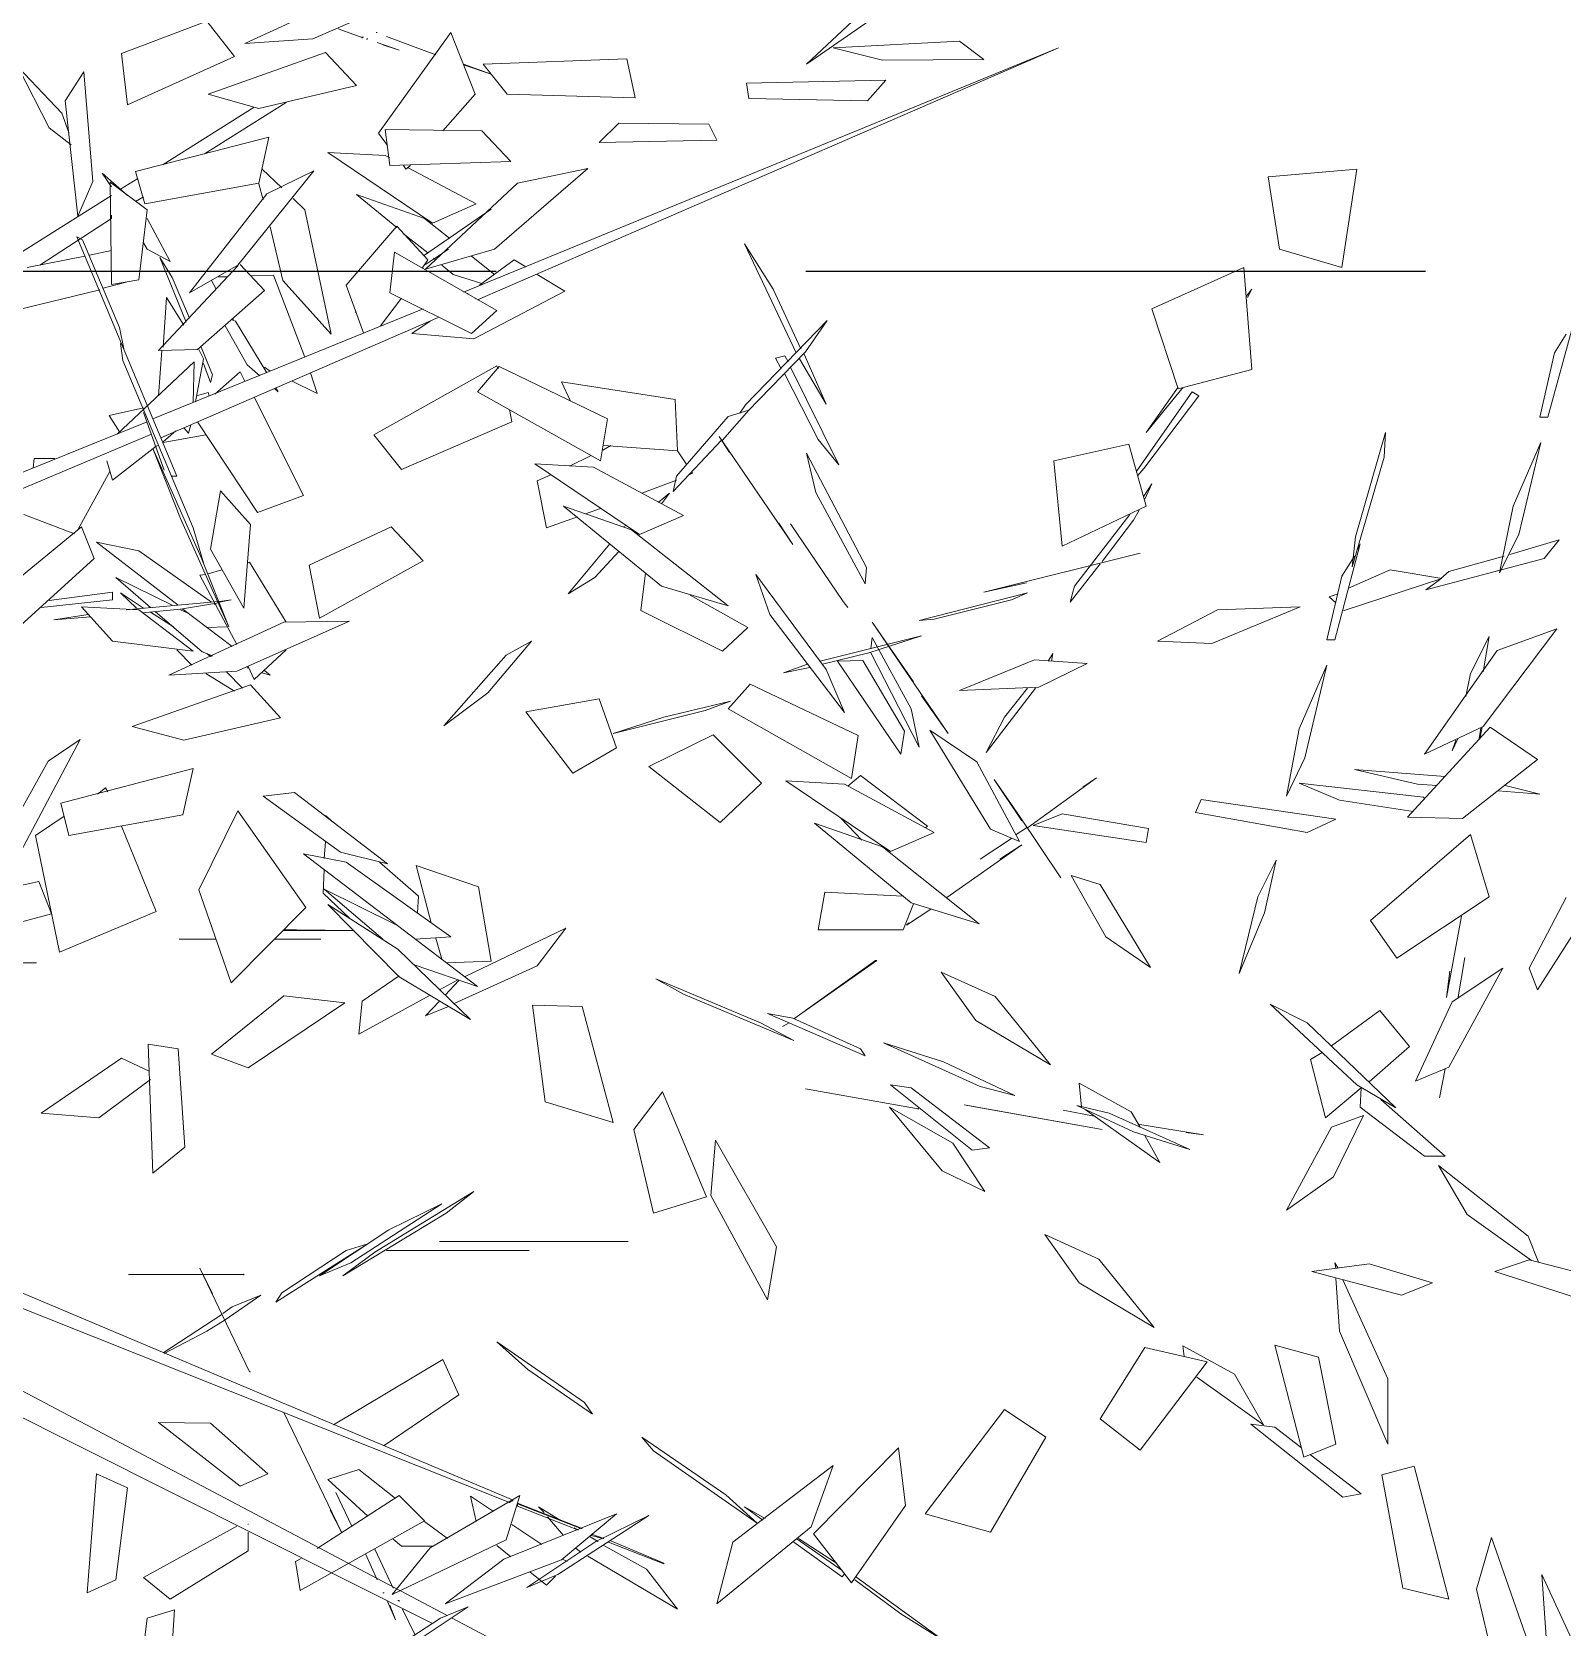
# Model space of a CAD drawing. Header units: metres. Extents: x 42 to 199, y -121 to 268.
# Drawn here: x 92.425 to 92.981, y -53.59 to -53.011 of the extents above; entities that cross this region are included whole.
import ezdxf

# ---------------------------------------------------------------- set-up
doc = ezdxf.new("R2010")
doc.units = ezdxf.units.M
doc.header["$LTSCALE"] = 0.3
doc.linetypes.add('HIDDEN', pattern=[0.375, 0.25, -0.125])
doc.layers.get('0').update_dxf_attribs({"color": 8})
doc.layers.add('A-Hidden-Above', color=8, linetype='HIDDEN')
doc.layers.add('A-LANDSCAPE', color=8, linetype='Continuous', lineweight=5)
doc.layers.add('DA HOUSE ARCH LAYOUT', color=8, linetype='Continuous', lineweight=9)

# ---------------------------------------------------------------- blocks, each defined once
blk = doc.blocks.new('02PTRX29')
at = {"color": 8, "linetype": 'Continuous', "transparency": 33554572}
for p, q in [((-0.22904, 0.14991), (-0.21044, 0.14181)), ((-0.19925, 0.14105), (-0.21822, 0.14978)), ((-0.30305, 0.14536), (-0.29185, 0.13764)), ((-0.29185, 0.13764), (-0.29944, 0.14472)), ((-0.19754, 0.1389), (-0.19299, 0.14472)), ((-0.19299, 0.14472), (-0.17894, 0.13941)), ((-0.23322, 0.14283), (-0.2372, 0.13271)), ((-0.22126, 0.12625), (-0.23322, 0.14283)), ((-0.22259, 0.14219), (-0.23075, 0.13916)), ((-0.22107, 0.14283), (-0.22107, 0.14283)), ((-0.22107, 0.14283), (-0.22088, 0.14283)), ((-0.2186, 0.14207), (-0.21879, 0.14207)), ((-0.21879, 0.14207), (-0.2186, 0.14207)), ((-0.21841, 0.14207), (-0.2186, 0.14207)), ((-0.2186, 0.14207), (-0.2186, 0.14194)), ((-0.21462, 0.14346), (-0.21841, 0.14207)), ((-0.2353, 0.10007), (-0.33341, 0.1403)), ((-0.33341, 0.1403), (-0.23758, 0.0988)), ((-0.32107, 0.1384), (-0.31709, 0.14143)), ((-0.31709, 0.14143), (-0.29622, 0.1403)), ((-0.30438, 0.13827), (-0.29622, 0.1403)), ((-0.22468, 0.13992), (-0.22107, 0.14118)), ((-0.22202, 0.1408), (-0.22468, 0.13992)), ((-0.21936, 0.14181), (-0.21955, 0.14181)), ((-0.21936, 0.14181), (-0.21936, 0.14169)), ((-0.21936, 0.14169), (-0.21936, 0.14181)), ((-0.21253, 0.13954), (-0.21765, 0.1341)), ((-0.21253, 0.13954), (-0.19318, 0.13271)), ((-0.19925, 0.14105), (-0.21044, 0.14181)), ((-0.17894, 0.13941), (-0.17989, 0.13093)), ((-0.30438, 0.13827), (-0.32107, 0.1384)), ((-0.26225, 0.13852), (-0.26358, 0.13207)), ((-0.23853, 0.13764), (-0.26225, 0.13852)), ((-0.24251, 0.13271), (-0.23853, 0.13764)), ((-0.2353, 0.13764), (-0.23986, 0.13599)), ((-0.23986, 0.13599), (-0.2353, 0.13751)), ((-0.17989, 0.13093), (-0.19754, 0.1389)), ((-0.16908, 0.12954), (-0.16187, 0.13713)), ((-0.16187, 0.13713), (-0.16699, 0.12714)), ((-0.28198, 0.13448), (-0.30494, 0.13498)), ((-0.30191, 0.13157), (-0.30494, 0.13498)), ((-0.28198, 0.13448), (-0.28236, 0.13195)), ((-0.17268, 0.13637), (-0.1742, 0.11828)), ((-0.17268, 0.13637), (-0.16965, 0.13157)), ((-0.28236, 0.13195), (-0.30191, 0.13157)), ((-0.26358, 0.13207), (-0.24251, 0.13271)), ((-0.2372, 0.13271), (-0.23189, 0.12663)), ((-0.21765, 0.1341), (-0.20153, 0.1303)), ((-0.19318, 0.13271), (-0.20153, 0.1303)), ((-0.17173, 0.11259), (-0.16965, 0.13157)), ((-0.19261, 0.12284), (-0.20608, 0.13131)), ((-0.20058, 0.13055), (-0.20077, 0.13055)), ((-0.20077, 0.13055), (-0.18578, 0.12107)), ((-0.17021, 0.12638), (-0.16908, 0.12954)), ((-0.27572, 0.12777), (-0.27705, 0.12512)), ((-0.26092, 0.1279), (-0.27572, 0.12777)), ((-0.25769, 0.12474), (-0.26092, 0.1279)), ((-0.24308, 0.12157), (-0.23834, 0.12663)), ((-0.2224, 0.12689), (-0.23834, 0.12663)), ((-0.22316, 0.12094), (-0.2224, 0.12689)), ((-0.22278, 0.12423), (-0.22126, 0.12625)), ((-0.16699, 0.12714), (-0.17059, 0.12436)), ((-0.27705, 0.12512), (-0.25769, 0.12474)), ((-0.20323, 0.12562), (-0.18122, 0.11993)), ((-0.20153, 0.11803), (-0.20323, 0.12562)), ((-0.24308, 0.12157), (-0.22316, 0.12094)), ((-0.21291, 0.12309), (-0.23018, 0.11145)), ((-0.22316, 0.12221), (-0.2224, 0.12258)), ((-0.2224, 0.12258), (-0.21291, 0.12309)), ((-0.18578, 0.12107), (-0.18615, 0.12119)), ((-0.38256, 0.12031), (-0.36794, 0.11904)), ((-0.38009, 0.10411), (-0.38256, 0.12031)), ((-0.36984, 0.10715), (-0.36794, 0.11904)), ((-0.2558, 0.12043), (-0.24422, 0.11803)), ((-0.2558, 0.12043), (-0.24043, 0.10715)), ((-0.23739, 0.11462), (-0.22619, 0.12056)), ((-0.22581, 0.12031), (-0.22657, 0.12094)), ((-0.22581, 0.12031), (-0.22543, 0.12094)), ((-0.20285, 0.11626), (-0.21063, 0.12005)), ((-0.21063, 0.12005), (-0.19811, 0.10449)), ((-0.20209, 0.12031), (-0.20532, 0.11727)), ((-0.18122, 0.11993), (-0.18274, 0.11462)), ((-0.17875, 0.11702), (-0.1816, 0.11879)), ((-0.17572, 0.11968), (-0.17989, 0.11601)), ((-0.17724, 0.1174), (-0.17572, 0.11968)), ((-0.22904, 0.10386), (-0.24422, 0.11803)), ((-0.21765, 0.11613), (-0.22885, 0.11221)), ((-0.2243, 0.11069), (-0.21765, 0.11613)), ((-0.19014, 0.09994), (-0.20285, 0.11626)), ((-0.20228, 0.11525), (-0.20153, 0.1179)), ((-0.18274, 0.11462), (-0.20153, 0.11803)), ((-0.18312, 0.1136), (-0.17705, 0.11816)), ((-0.18122, 0.11499), (-0.18255, 0.11575)), ((-0.17705, 0.11816), (-0.17724, 0.10133)), ((-0.1279, 0.08489), (-0.17724, 0.11601)), ((-0.1742, 0.11828), (-0.17173, 0.11259)), ((-0.23986, 0.11373), (-0.22885, 0.10614)), ((-0.23018, 0.11145), (-0.23739, 0.11462)), ((-0.20912, 0.1136), (-0.21348, 0.09311)), ((-0.20722, 0.1155), (-0.20912, 0.1136)), ((-0.18179, 0.10209), (-0.18312, 0.1136)), ((-0.22885, 0.11221), (-0.23303, 0.10892)), ((-0.22942, 0.10538), (-0.2243, 0.11095)), ((-0.2243, 0.11095), (-0.21595, 0.10121)), ((-0.20551, 0.10196), (-0.20342, 0.11082)), ((-0.18312, 0.11221), (-0.18691, 0.10513)), ((-0.17724, 0.11221), (-0.17724, 0.11272)), ((-0.16547, 0.10449), (-0.17724, 0.11221)), ((-0.2816, 0.10804), (-0.29014, 0.09007)), ((-0.28635, 0.10057), (-0.2816, 0.10804)), ((-0.22942, 0.10652), (-0.22543, 0.10968)), ((-0.17154, 0.10918), (-0.18805, 0.06971)), ((-0.18255, 0.10816), (-0.18312, 0.10715)), ((-0.17856, 0.09425), (-0.17249, 0.10867)), ((-0.17249, 0.10867), (-0.17154, 0.10918)), ((-0.36984, 0.10715), (-0.38009, 0.10411)), ((-0.24365, 0.10538), (-0.24555, 0.10424)), ((-0.24365, 0.10538), (-0.23796, 0.10121)), ((-0.24081, 0.09703), (-0.22392, 0.10665)), ((-0.24043, 0.10715), (-0.22904, 0.10386)), ((-0.23663, 0.10601), (-0.24043, 0.10298)), ((-0.23284, 0.10715), (-0.22904, 0.10462)), ((-0.23075, 0.10538), (-0.23037, 0.10563)), ((-0.22847, 0.10399), (-0.22942, 0.10538)), ((-0.22392, 0.10665), (-0.22316, 0.09994)), ((-0.18957, 0.09513), (-0.18521, 0.10576)), ((-0.18521, 0.10576), (-0.18729, 0.10247)), ((-0.18312, 0.10715), (-0.18691, 0.10513)), ((-0.17724, 0.1069), (-0.17363, 0.10614)), ((-0.16338, 0.10411), (-0.17287, 0.10601)), ((-0.36529, 0.08729), (-0.36396, 0.10411)), ((-0.34878, 0.09728), (-0.36396, 0.10411)), ((-0.24745, 0.10298), (-0.252, 0.10019)), ((-0.23834, 0.10146), (-0.23359, 0.10298)), ((-0.23359, 0.10298), (-0.2317, 0.10449)), ((-0.20399, 0.10285), (-0.20912, 0.08931)), ((-0.20399, 0.10285), (-0.2002, 0.10272)), ((-0.20247, 0.10032), (-0.19849, 0.10462)), ((-0.19811, 0.10449), (-0.19014, 0.09994)), ((-0.19811, 0.10449), (-0.19811, 0.10437)), ((-0.19811, 0.10437), (-0.18502, 0.09045)), ((-0.1964, 0.1026), (-0.19488, 0.1026)), ((-0.36453, 0.09918), (-0.36529, 0.10057)), ((-0.36529, 0.10057), (-0.36434, 0.09931)), ((-0.2909, 0.09071), (-0.28635, 0.10057)), ((-0.23701, 0.09235), (-0.252, 0.10019)), ((-0.22316, 0.09994), (-0.23663, 0.09324)), ((-0.23568, 0.09994), (-0.23606, 0.09981)), ((-0.21595, 0.10121), (-0.21879, 0.09336)), ((-0.21348, 0.09311), (-0.20551, 0.10196)), ((-0.19147, 0.09058), (-0.20247, 0.10032)), ((-0.1945, 0.10057), (-0.19374, 0.10196)), ((-0.18729, 0.10247), (-0.19014, 0.09577)), ((-0.18179, 0.10209), (-0.17724, 0.10133)), ((-0.1797, 0.10171), (-0.17591, 0.1007)), ((-0.1797, 0.10171), (-0.1797, 0.10171)), ((-0.17534, 0.10045), (-0.1613, 0.09703)), ((-0.2372, 0.09905), (-0.23739, 0.09893)), ((-0.22164, 0.0945), (-0.22506, 0.09905)), ((-0.18919, 0.09463), (-0.18634, 0.09918)), ((-0.18634, 0.09918), (-0.18578, 0.09096)), ((-0.41406, 0.07945), (-0.41842, 0.09526)), ((-0.35314, 0.08413), (-0.34878, 0.09728)), ((-0.29166, 0.0902), (-0.29527, 0.09539)), ((-0.29527, 0.09539), (-0.28179, 0.08147)), ((-0.23663, 0.09324), (-0.24081, 0.09703)), ((-0.1854, 0.07603), (-0.23113, 0.09589)), ((-0.2298, 0.09526), (-0.22676, 0.09324)), ((-0.22866, 0.09728), (-0.18407, 0.07919)), ((-0.21765, 0.09678), (-0.21746, 0.09678)), ((-0.20285, 0.08678), (-0.19773, 0.09526)), ((-0.19773, 0.09526), (-0.19716, 0.09551)), ((-0.19735, 0.09539), (-0.19735, 0.09564)), ((-0.41709, 0.09311), (-0.41519, 0.09007)), ((-0.22676, 0.09324), (-0.23701, 0.09235)), ((-0.19602, 0.0945), (-0.19963, 0.08805)), ((-0.17932, 0.09071), (-0.17856, 0.09425)), ((-0.41519, 0.09007), (-0.41273, 0.07945)), ((-0.29508, 0.0816), (-0.29147, 0.08982)), ((-0.28217, 0.08046), (-0.29166, 0.0902)), ((-0.28881, 0.08855), (-0.28825, 0.08957)), ((-0.28673, 0.08919), (-0.28825, 0.08957)), ((-0.19204, 0.09096), (-0.19393, 0.0864)), ((-0.19242, 0.08906), (-0.19166, 0.09058)), ((-0.18502, 0.09045), (-0.19147, 0.09058)), ((-0.18559, 0.09045), (-0.18502, 0.08299)), ((-0.17913, 0.08881), (-0.17875, 0.09159)), ((-0.35314, 0.08413), (-0.36529, 0.08729)), ((-0.29716, 0.0716), (-0.28919, 0.08767)), ((-0.29071, 0.08906), (-0.29508, 0.0816)), ((-0.28768, 0.08742), (-0.28673, 0.08919)), ((-0.25902, 0.07919), (-0.24118, 0.0878)), ((-0.24118, 0.0878), (-0.23758, 0.08362)), ((-0.241, 0.08742), (-0.24081, 0.08792)), ((-0.24081, 0.08792), (-0.2205, 0.07654)), ((-0.21006, 0.08678), (-0.2112, 0.08337)), ((-0.20247, 0.08767), (-0.20342, 0.08704)), ((-0.19963, 0.08805), (-0.20171, 0.08628)), ((-0.19849, 0.08691), (-0.19925, 0.08539)), ((-0.19431, 0.08324), (-0.19849, 0.08691)), ((-0.19356, 0.08514), (-0.19242, 0.0883)), ((-0.19109, 0.08198), (-0.19242, 0.08906)), ((-0.17818, 0.07666), (-0.1909, 0.08855)), ((-0.1909, 0.08855), (-0.19071, 0.08185)), ((-0.19071, 0.06123), (-0.17913, 0.08881)), ((-0.35371, 0.08413), (-0.3539, 0.08425)), ((-0.34783, 0.07692), (-0.35314, 0.08438)), ((-0.28825, 0.08653), (-0.29375, 0.07578)), ((-0.25143, 0.08527), (-0.27022, 0.08236)), ((-0.25295, 0.0821), (-0.25143, 0.08527)), ((-0.20703, 0.08539), (-0.2112, 0.08337)), ((-0.20437, 0.08425), (-0.20475, 0.08362)), ((-0.19356, 0.08514), (-0.19393, 0.0864)), ((-0.35542, 0.08362), (-0.35656, 0.08299)), ((-0.34745, 0.07097), (-0.35656, 0.08299)), ((-0.34631, 0.07059), (-0.35542, 0.08362)), ((-0.35371, 0.08413), (-0.34783, 0.07692)), ((-0.2706, 0.07388), (-0.27022, 0.08236)), ((-0.25788, 0.07224), (-0.23758, 0.08362)), ((-0.20077, 0.08274), (-0.20893, 0.06654)), ((-0.20418, 0.08413), (-0.20475, 0.08362)), ((-0.19318, 0.08349), (-0.19337, 0.08299)), ((-0.19128, 0.08299), (-0.19318, 0.08349)), ((-0.41273, 0.07945), (-0.41406, 0.07945)), ((-0.27895, 0.07957), (-0.28236, 0.08058)), ((-0.28236, 0.08058), (-0.278, 0.07565)), ((-0.28084, 0.08008), (-0.28179, 0.08147)), ((-0.27041, 0.06971), (-0.27895, 0.07957)), ((-0.25788, 0.07224), (-0.25902, 0.07919)), ((-0.24327, 0.07869), (-0.24289, 0.08071)), ((-0.18596, 0.07072), (-0.18255, 0.08021)), ((-0.17686, 0.0797), (-0.18255, 0.08096)), ((-0.17686, 0.0797), (-0.17856, 0.07704)), ((-0.38711, 0.07287), (-0.3873, 0.07692)), ((-0.3873, 0.07692), (-0.38237, 0.05971)), ((-0.28957, 0.05845), (-0.27743, 0.07628)), ((-0.27743, 0.07628), (-0.27914, 0.07363)), ((-0.22506, 0.07084), (-0.24327, 0.07869)), ((-0.2205, 0.07654), (-0.22506, 0.07084)), ((-0.20134, 0.06376), (-0.19147, 0.07869)), ((-0.1928, 0.07654), (-0.18578, 0.07527)), ((-0.19033, 0.07818), (-0.18995, 0.07679)), ((-0.18995, 0.07679), (-0.18919, 0.07768)), ((-0.18786, 0.07717), (-0.18578, 0.0754)), ((-0.13947, 0.05794), (-0.18388, 0.07666)), ((-0.00759, 0.00772), (-0.18312, 0.07869)), ((-0.40931, 0.06009), (-0.41292, 0.07527)), ((-0.41292, 0.07527), (-0.40836, 0.06477)), ((-0.34498, 0.07502), (-0.34783, 0.06477)), ((-0.33265, 0.07224), (-0.34498, 0.07502)), ((-0.29716, 0.0716), (-0.29375, 0.07578)), ((-0.278, 0.07565), (-0.27781, 0.07565)), ((-0.27781, 0.07565), (-0.26984, 0.06718)), ((-0.2706, 0.07388), (-0.27212, 0.0716)), ((-0.25845, 0.07477), (-0.2706, 0.07388)), ((-0.25826, 0.07401), (-0.25959, 0.07477)), ((-0.18407, 0.07426), (-0.19204, 0.0563)), ((-0.18407, 0.07426), (-0.18862, 0.06275)), ((-0.18502, 0.07489), (-0.18502, 0.07477)), ((-0.18502, 0.07477), (-0.18464, 0.07464)), ((-0.18464, 0.07464), (-0.17743, 0.06907)), ((-0.3818, 0.05478), (-0.38711, 0.07287)), ((-0.33265, 0.07224), (-0.33398, 0.05819)), ((-0.29185, 0.0735), (-0.30172, 0.05465)), ((-0.29337, 0.06705), (-0.29185, 0.0735)), ((-0.25675, 0.07122), (-0.27155, 0.06325)), ((-0.26434, 0.06009), (-0.24707, 0.07173)), ((-0.25675, 0.07122), (-0.24707, 0.07173)), ((-0.25276, 0.07135), (-0.25637, 0.07312)), ((-0.17743, 0.06907), (-0.17648, 0.07224)), ((-0.16452, 0.07261), (-0.16794, 0.07261)), ((-0.16433, 0.0711), (-0.16452, 0.07261)), ((-0.34878, 0.06844), (-0.34745, 0.06642)), ((-0.34764, 0.06591), (-0.34878, 0.06844)), ((-0.34745, 0.07097), (-0.3465, 0.06983)), ((-0.27306, 0.07021), (-0.27306, 0.07034)), ((-0.27306, 0.07021), (-0.2725, 0.06996)), ((-0.26984, 0.06718), (-0.27041, 0.06971)), ((-0.26472, 0.06692), (-0.27041, 0.06907)), ((-0.24745, 0.06895), (-0.24972, 0.06996)), ((-0.24897, 0.06123), (-0.24745, 0.06895)), ((-0.18805, 0.06971), (-0.1871, 0.06971)), ((-0.17705, 0.07059), (-0.17173, 0.06085)), ((-0.30153, 0.05199), (-0.29337, 0.06705)), ((-0.26737, 0.0654), (-0.26927, 0.06692)), ((-0.26927, 0.06692), (-0.26794, 0.06515)), ((-0.20134, 0.06376), (-0.20893, 0.06654)), ((-0.2002, 0.06174), (-0.19526, 0.0673)), ((-0.19356, 0.05769), (-0.19526, 0.0673)), ((-0.40836, 0.06477), (-0.40609, 0.05377)), ((-0.33398, 0.05819), (-0.34783, 0.06477)), ((-0.34669, 0.06414), (-0.34574, 0.06249)), ((-0.34517, 0.06338), (-0.33606, 0.05161)), ((-0.27155, 0.06325), (-0.26434, 0.06009)), ((-0.26794, 0.05161), (-0.25181, 0.06477)), ((-0.25181, 0.06477), (-0.26301, 0.06085)), ((-0.25542, 0.06351), (-0.25788, 0.06439)), ((-0.17116, 0.06022), (-0.16281, 0.06338)), ((-0.34574, 0.06249), (-0.34062, 0.05566)), ((-0.29792, 0.04908), (-0.28919, 0.06186)), ((-0.2873, 0.06199), (-0.28957, 0.05845)), ((-0.26301, 0.06085), (-0.27895, 0.04833)), ((-0.26168, 0.06136), (-0.26206, 0.06161)), ((-0.25409, 0.063), (-0.24897, 0.06123)), ((-0.22335, 0.06136), (-0.22866, 0.05579)), ((-0.22335, 0.06136), (-0.20987, 0.05503)), ((-0.2002, 0.06174), (-0.19906, 0.04795)), ((-0.18862, 0.06275), (-0.19659, 0.04491)), ((-0.19242, 0.05541), (-0.19071, 0.06123)), ((-0.17439, 0.05617), (-0.1723, 0.06136)), ((-0.1723, 0.06136), (-0.16243, 0.05326)), ((-0.41349, 0.05617), (-0.41595, 0.05921)), ((-0.40779, 0.0568), (-0.41595, 0.05921)), ((-0.40609, 0.05377), (-0.40931, 0.06009)), ((-0.37895, 0.04276), (-0.38313, 0.05857)), ((-0.38313, 0.05857), (-0.38275, 0.05769)), ((-0.38237, 0.05971), (-0.3818, 0.05478)), ((-0.26358, 0.06034), (-0.26377, 0.06047)), ((-0.2594, 0.05857), (-0.25257, 0.05035)), ((-0.17477, 0.05883), (-0.18824, 0.04845)), ((-0.18179, 0.05743), (-0.17477, 0.05883)), ((-0.41349, 0.05617), (-0.39394, 0.05098)), ((-0.39774, 0.05402), (-0.40685, 0.05655)), ((-0.38218, 0.05655), (-0.38009, 0.05326)), ((-0.34688, 0.05705), (-0.32107, 0.0506)), ((-0.33531, 0.04896), (-0.34024, 0.05528)), ((-0.29299, 0.0563), (-0.29356, 0.05541)), ((-0.25694, 0.05301), (-0.26092, 0.05731)), ((-0.21158, 0.0463), (-0.22866, 0.05579)), ((-0.20001, 0.05554), (-0.20608, 0.04567)), ((-0.19982, 0.05541), (-0.20001, 0.05554)), ((-0.19906, 0.04795), (-0.19356, 0.05769)), ((-0.19204, 0.0563), (-0.19659, 0.04491)), ((-0.19374, 0.04896), (-0.18179, 0.05743)), ((-0.16168, 0.04453), (-0.17439, 0.05617)), ((-0.39641, 0.05288), (-0.39774, 0.05402)), ((-0.38806, 0.05427), (-0.3966, 0.05288)), ((-0.38047, 0.04757), (-0.3966, 0.05288)), ((-0.39622, 0.05263), (-0.39641, 0.05288)), ((-0.39394, 0.05098), (-0.39622, 0.05263)), ((-0.38806, 0.05427), (-0.38123, 0.05124)), ((-0.38009, 0.05326), (-0.37762, 0.04276)), ((-0.30172, 0.05465), (-0.30153, 0.05199)), ((-0.2835, 0.05351), (-0.29508, 0.03783)), ((-0.28578, 0.04693), (-0.2835, 0.05351)), ((-0.26453, 0.04757), (-0.26528, 0.05377)), ((-0.25257, 0.05035), (-0.25694, 0.05301)), ((-0.20987, 0.05503), (-0.21158, 0.0463)), ((-0.19185, 0.05339), (-0.19792, 0.042)), ((-0.19318, 0.05364), (-0.19545, 0.05427)), ((-0.1928, 0.05351), (-0.19185, 0.05339)), ((-0.18729, 0.04845), (-0.17799, 0.05301)), ((-0.18369, 0.04807), (-0.17799, 0.05301)), ((-0.37952, 0.05035), (-0.378, 0.04984)), ((-0.33606, 0.05161), (-0.33531, 0.04896)), ((-0.32828, 0.05048), (-0.32563, 0.04934)), ((-0.31045, 0.04592), (-0.32828, 0.05048)), ((-0.32107, 0.0506), (-0.3281, 0.05212)), ((-0.27269, 0.0501), (-0.28217, 0.04478)), ((-0.26794, 0.05161), (-0.27895, 0.04833)), ((-0.18255, 0.04795), (-0.17875, 0.05048)), ((-0.17875, 0.05048), (-0.18141, 0.04795)), ((-0.17743, 0.04934), (-0.17743, 0.0506)), ((-0.17743, 0.0506), (-0.16699, 0.04921)), ((-0.38047, 0.04757), (-0.38028, 0.04769)), ((-0.37914, 0.04883), (-0.378, 0.04984)), ((-0.37326, 0.0482), (-0.35865, 0.04213)), ((-0.3596, 0.04769), (-0.37326, 0.0482)), ((-0.3596, 0.04769), (-0.34973, 0.04251)), ((-0.32563, 0.04934), (-0.31291, 0.04617)), ((-0.29868, 0.04807), (-0.29792, 0.04908)), ((-0.278, 0.04086), (-0.26453, 0.04757)), ((-0.189, 0.04782), (-0.19716, 0.04162)), ((-0.19697, 0.04934), (-0.19507, 0.04908)), ((-0.19507, 0.04896), (-0.19697, 0.04934)), ((-0.19488, 0.04908), (-0.1797, 0.04769)), ((-0.18862, 0.04782), (-0.19488, 0.04883)), ((-0.1945, 0.04845), (-0.19412, 0.04871)), ((-0.18445, 0.04744), (-0.19223, 0.04074)), ((-0.18179, 0.04769), (-0.19071, 0.04086)), ((-0.18862, 0.04769), (-0.18976, 0.04719)), ((-0.18862, 0.04782), (-0.18236, 0.04719)), ((-0.1723, 0.0482), (-0.18179, 0.04769)), ((-0.17743, 0.04934), (-0.16566, 0.04807)), ((-0.17743, 0.04251), (-0.1723, 0.0482)), ((-0.30267, 0.04567), (-0.31519, 0.02733)), ((-0.31291, 0.04617), (-0.31045, 0.04592)), ((-0.3095, 0.0358), (-0.30267, 0.04567)), ((-0.28578, 0.04693), (-0.29811, 0.03074)), ((-0.28217, 0.04478), (-0.278, 0.04086)), ((-0.2057, 0.04567), (-0.21652, 0.0458)), ((-0.21652, 0.0458), (-0.19792, 0.03757)), ((-0.18672, 0.03694), (-0.2057, 0.04567)), ((-0.19299, 0.04478), (-0.19621, 0.04491)), ((-0.18748, 0.04491), (-0.18369, 0.04731)), ((-0.16775, 0.04605), (-0.17382, 0.04655)), ((-0.16775, 0.04605), (-0.17344, 0.04693)), ((-0.40571, 0.04099), (-0.41557, 0.04453)), ((-0.40343, 0.02846), (-0.41557, 0.04453)), ((-0.40438, 0.04327), (-0.40343, 0.03745)), ((-0.40134, 0.03719), (-0.40438, 0.04327)), ((-0.37762, 0.04276), (-0.37895, 0.04276)), ((-0.34973, 0.04251), (-0.35865, 0.04213)), ((-0.3021, 0.04061), (-0.31083, 0.04339)), ((-0.31083, 0.04339), (-0.29413, 0.03922)), ((-0.30912, 0.03137), (-0.30267, 0.04314)), ((-0.30267, 0.04314), (-0.30248, 0.04124)), ((-0.24232, 0.04023), (-0.2465, 0.04251)), ((-0.23929, 0.03403), (-0.2465, 0.04251)), ((-0.19071, 0.04086), (-0.17743, 0.04251)), ((-0.39375, 0.02391), (-0.40571, 0.04099)), ((-0.33815, 0.03884), (-0.32942, 0.03947)), ((-0.33246, 0.04048), (-0.33227, 0.03922)), ((-0.3317, 0.03922), (-0.33246, 0.04048)), ((-0.32942, 0.03947), (-0.31709, 0.03441)), ((-0.30248, 0.04061), (-0.31045, 0.02505)), ((-0.29451, 0.03871), (-0.3021, 0.04061)), ((-0.24232, 0.04023), (-0.23208, 0.02859)), ((-0.20608, 0.04111), (-0.20077, 0.03618)), ((-0.19223, 0.04074), (-0.19393, 0.0401)), ((-0.19393, 0.0401), (-0.19356, 0.03998)), ((-0.19356, 0.03998), (-0.19299, 0.04048)), ((-0.19052, 0.03858), (-0.18805, 0.04111)), ((-0.40134, 0.03719), (-0.40058, 0.0334)), ((-0.37762, 0.03858), (-0.37402, 0.02328)), ((-0.37307, 0.02808), (-0.37762, 0.03858)), ((-0.33018, 0.03492), (-0.33815, 0.03884)), ((-0.30798, 0.0277), (-0.30115, 0.03934)), ((-0.29697, 0.03922), (-0.30741, 0.02391)), ((-0.30115, 0.03934), (-0.29697, 0.03922)), ((-0.29811, 0.03074), (-0.29508, 0.03783)), ((-0.29242, 0.03821), (-0.28806, 0.03732)), ((-0.28806, 0.03732), (-0.29204, 0.03871)), ((-0.20342, 0.03694), (-0.20247, 0.0377)), ((-0.20209, 0.03732), (-0.20342, 0.03694)), ((-0.20077, 0.03618), (-0.19982, 0.03833)), ((-0.19963, 0.03821), (-0.19982, 0.03808)), ((-0.19887, 0.03479), (-0.19621, 0.03745)), ((-0.19792, 0.03757), (-0.18672, 0.03694)), ((-0.1928, 0.03719), (-0.19754, 0.03428)), ((-0.31709, 0.03441), (-0.33018, 0.03492)), ((-0.32961, 0.03479), (-0.32145, 0.02416)), ((-0.32449, 0.02998), (-0.32828, 0.03479)), ((-0.30039, 0.02695), (-0.28255, 0.03542)), ((-0.28255, 0.03542), (-0.27895, 0.03137)), ((-0.20513, 0.02986), (-0.2002, 0.0353)), ((-0.2002, 0.0353), (-0.18065, 0.02846)), ((-0.31519, 0.02733), (-0.31083, 0.03352)), ((-0.27515, 0.03112), (-0.27933, 0.03264)), ((-0.27933, 0.03264), (-0.26832, 0.02998)), ((-0.25769, 0.03302), (-0.26054, 0.02492)), ((-0.24555, 0.03087), (-0.25769, 0.03302)), ((-0.23208, 0.02859), (-0.23929, 0.03403)), ((-0.32145, 0.02416), (-0.32449, 0.02998)), ((-0.31045, 0.02505), (-0.30912, 0.03137)), ((-0.27895, 0.03137), (-0.29925, 0.01986)), ((-0.25997, 0.02733), (-0.27515, 0.03112)), ((-0.26832, 0.02998), (-0.25997, 0.02733)), ((-0.25333, 0.02075), (-0.24555, 0.03087)), ((-0.18919, 0.02619), (-0.20513, 0.02986)), ((-0.40457, 0.02834), (-0.41235, 0.02302)), ((-0.39091, 0.01354), (-0.40457, 0.02834)), ((-0.40343, 0.02846), (-0.39375, 0.02391)), ((-0.40286, 0.02644), (-0.40324, 0.02834)), ((-0.40267, 0.02619), (-0.40305, 0.02821)), ((-0.39831, 0.02442), (-0.39926, 0.02644)), ((-0.37098, 0.01695), (-0.37307, 0.02808)), ((-0.32221, 0.01151), (-0.31216, 0.02783)), ((-0.31216, 0.02783), (-0.31994, 0.02264)), ((-0.30741, 0.02391), (-0.30798, 0.0277)), ((-0.29925, 0.01986), (-0.30039, 0.02695)), ((-0.28445, 0.0191), (-0.27648, 0.02707)), ((-0.27648, 0.02707), (-0.26585, 0.02189)), ((-0.18065, 0.02846), (-0.18919, 0.02619)), ((-0.1668, 0.02277), (-0.17211, 0.02631)), ((-0.17211, 0.02631), (-0.16224, 0.00772)), ((-0.39888, 0.02619), (-0.39831, 0.02442)), ((-0.26054, 0.02492), (-0.25333, 0.02075)), ((-0.40001, 0.01328), (-0.41235, 0.02302)), ((-0.39717, 0.02024), (-0.38218, 0.02138)), ((-0.38218, 0.02138), (-0.39261, 0.01898)), ((-0.37402, 0.02328), (-0.37098, 0.01695)), ((-0.31994, 0.02264), (-0.32696, 0.00949)), ((-0.26585, 0.02189), (-0.27762, 0.01265)), ((-0.19071, 0.02151), (-0.16889, 0.01581)), ((-0.189, 0.01392), (-0.19071, 0.02151)), ((-0.15712, 0.00531), (-0.1668, 0.02277)), ((-0.41273, 0.01733), (-0.40704, 0.01872)), ((-0.39261, 0.01898), (-0.39584, 0.01872)), ((-0.39356, 0.01683), (-0.37307, 0.0191)), ((-0.37307, 0.0191), (-0.37971, 0.01632)), ((-0.33739, 0.01847), (-0.33967, 0.01999)), ((-0.32828, 0.01177), (-0.33967, 0.01999)), ((-0.32734, 0.0129), (-0.32278, 0.01974)), ((-0.32278, 0.01974), (-0.32696, 0.01366)), ((-0.29811, 0.01898), (-0.31291, 0.01101)), ((-0.31178, 0.01202), (-0.30077, 0.02037)), ((-0.3057, 0.00784), (-0.28844, 0.01948)), ((-0.30077, 0.02037), (-0.29868, 0.0186)), ((-0.28844, 0.01948), (-0.29811, 0.01898)), ((-0.27762, 0.01265), (-0.28445, 0.0191)), ((-0.4059, 0.01784), (-0.41273, 0.01733)), ((-0.39375, 0.01657), (-0.39356, 0.01683)), ((-0.37971, 0.01632), (-0.39185, 0.01442)), ((-0.35694, 0.01645), (-0.37914, 0.01316)), ((-0.35599, 0.0143), (-0.35694, 0.01645)), ((-0.22278, 0.00582), (-0.20741, 0.01758)), ((-0.20228, 0.01695), (-0.215, 0.00772)), ((-0.20741, 0.01758), (-0.20228, 0.01695)), ((-0.17629, 0.01834), (-0.17667, 0.01771)), ((-0.17629, 0.01834), (-0.17496, 0.01733)), ((-0.16889, 0.01581), (-0.17021, 0.0105)), ((-0.40001, 0.01328), (-0.39091, 0.01354)), ((-0.37914, 0.01316), (-0.3744, 0.01101)), ((-0.35599, 0.0143), (-0.3744, 0.01101)), ((-0.34821, 0.01164), (-0.33398, 0.01404)), ((-0.32923, 0.01214), (-0.33398, 0.01404)), ((-0.32696, 0.01366), (-0.33379, 0.00354)), ((-0.29754, 0.01328), (-0.30096, 0.00974)), ((-0.21253, 0.01379), (-0.21386, 0.01265)), ((-0.21253, 0.01379), (-0.21253, 0.01366)), ((-0.21253, 0.01366), (-0.21253, 0.01379)), ((-0.20931, -0.00139), (-0.19811, 0.01455)), ((-0.19811, 0.01455), (-0.19166, 0.00152)), ((-0.17021, 0.0105), (-0.189, 0.01392)), ((-0.16471, 0.0105), (-0.16946, 0.01366)), ((-0.40438, 0.00038), (-0.40134, 0.01063)), ((-0.40134, 0.01063), (-0.38483, -0.00354)), ((-0.34821, 0.01164), (-0.34783, 0.00936)), ((-0.34783, 0.00936), (-0.32923, 0.01214)), ((-0.32639, 0.01063), (-0.3281, 0.01177)), ((-0.32696, 0.00949), (-0.32221, 0.01151)), ((-0.32639, 0.01063), (-0.32639, 0.0105)), ((-0.31291, 0.01101), (-0.3057, 0.00784)), ((-0.31178, 0.01202), (-0.3114, 0.01177)), ((-0.30912, -0.00063), (-0.29318, 0.01252)), ((-0.29318, 0.01252), (-0.30438, 0.0086)), ((-0.18464, -0.00202), (-0.17894, 0.01202)), ((-0.315, 0.00025), (-0.32734, 0.00898)), ((-0.32734, 0.00898), (-0.32373, 0.00658)), ((-0.32563, 0.00999), (-0.3205, 0.00658)), ((-0.30438, 0.0086), (-0.32031, -0.00405)), ((-0.30456, 0.00848), (-0.30475, 0.00848)), ((-0.21253, 0.00949), (-0.21234, 0.0067)), ((-0.16471, 0.0105), (-0.1687, -0.00873)), ((-0.36927, 0.00645), (-0.36738, -0.00228)), ((-0.36624, 0.00038), (-0.36927, 0.00645)), ((-0.22752, 0.00557), (-0.23777, 0.00202)), ((-0.23758, -0.01442), (-0.20893, 0.00746)), ((-0.21595, 0.00607), (-0.23322, -0.0062)), ((-0.22999, -0.00392), (-0.22752, 0.00557)), ((-0.22145, 0.00607), (-0.2279, 0.00051)), ((-0.215, 0.00772), (-0.22278, 0.00582)), ((-0.20893, 0.00746), (-0.21595, 0.00607)), ((-0.3355, 0.00392), (-0.34119, -0.0062)), ((-0.34024, 0.0024), (-0.3355, 0.00392)), ((-0.21234, 0.00481), (-0.21215, 0.00101)), ((-0.16528, 0.00291), (-0.16737, -0.0024)), ((-0.16528, 0.00291), (-0.15902, 0.00152)), ((-0.42222, 0.00051), (-0.41235, -0.01493)), ((-0.41102, -0.01139), (-0.41709, 0.00025)), ((-0.3892, -0.00974), (-0.40438, 0.00038)), ((-0.3632, -0.01227), (-0.36624, 0.00038)), ((-0.34024, 0.0024), (-0.34859, -0.01126)), ((-0.30779, 0.00051), (-0.29489, 0.00114)), ((-0.29489, 0.00114), (-0.29375, -0.00506)), ((-0.23777, 0.00202), (-0.23986, -0.01025)), ((-0.2279, 0.00051), (-0.22771, -0.00228)), ((-0.22411, -0.00417), (-0.21234, 0.00164)), ((-0.22202, -0.00658), (-0.21234, 0.00164)), ((-0.21215, 0.00101), (-0.21652, -0.00316)), ((-0.19166, 0.00152), (-0.19697, -0.01379)), ((-0.36738, -0.00228), (-0.3632, -0.01227)), ((-0.32031, -0.00405), (-0.30912, -0.00063)), ((-0.30836, -0.0043), (-0.31234, -0.00164)), ((-0.30779, -0.00506), (-0.3095, -0.00076)), ((-0.22468, -0.01278), (-0.21291, -0.00089)), ((-0.21291, -0.00089), (-0.22449, -0.00822)), ((-0.19697, -0.01379), (-0.20931, -0.00139)), ((-0.1687, -0.00873), (-0.18464, -0.00202)), ((-0.16737, -0.0024), (-0.152, -0.00658)), ((-0.39736, -0.01619), (-0.39982, -0.00278)), ((-0.38483, -0.00354), (-0.3892, -0.00974)), ((-0.30874, -0.00392), (-0.30836, -0.0043)), ((-0.30779, -0.00506), (-0.29375, -0.00506)), ((-0.25219, -0.00481), (-0.23549, -0.01278)), ((-0.24745, -0.01101), (-0.25219, -0.00481)), ((-0.02011, -0.00481), (-0.24346, -0.09905)), ((-0.20779, -0.00506), (-0.21728, -0.00519)), ((-0.21728, -0.00519), (-0.2057, -0.00519)), ((-0.2057, -0.00506), (-0.20779, -0.00506)), ((-0.34859, -0.01126), (-0.34119, -0.0062)), ((-0.22733, -0.00658), (-0.23322, -0.0062)), ((-0.01992, -0.00569), (-0.23261, -0.11808)), ((-0.2317, -0.00987), (-0.23075, -0.00645)), ((-0.20418, -0.00658), (-0.21177, -0.00658)), ((-0.18843, -0.00658), (-0.1945, -0.00658)), ((-0.40039, -0.00961), (-0.39926, -0.01645)), ((-0.30343, -0.01012), (-0.28976, -0.01974)), ((-0.30324, -0.01012), (-0.30343, -0.01012)), ((-0.29166, -0.01834), (-0.30324, -0.01012)), ((-0.23246, -0.0105), (-0.23986, -0.01025)), ((-0.23644, -0.01986), (-0.22449, -0.00822)), ((-0.0093, -0.00848), (-0.23018, -0.11942)), ((-0.15371, -0.0105), (-0.1649, -0.0105)), ((-0.41235, -0.01493), (-0.41102, -0.01139)), ((-0.39831, -0.01695), (-0.40666, -0.01139)), ((-0.39774, -0.0277), (-0.40666, -0.01139)), ((-0.39736, -0.01619), (-0.39793, -0.01189)), ((-0.32297, -0.01607), (-0.31405, -0.01202)), ((-0.31975, -0.01999), (-0.31405, -0.01202)), ((-0.24745, -0.01101), (-0.23378, -0.0172)), ((-0.23758, -0.01442), (-0.22733, -0.01088)), ((-0.22468, -0.01278), (-0.23644, -0.01986)), ((-0.2186, -0.01683), (-0.22468, -0.01265)), ((-0.28976, -0.02328), (-0.27155, -0.01569)), ((-0.26699, -0.01316), (-0.28426, -0.02037)), ((-0.27155, -0.01569), (-0.26699, -0.01316)), ((-0.23454, -0.01341), (-0.23227, -0.01581)), ((-0.23132, -0.01493), (-0.23435, -0.01328)), ((-0.39223, -0.02998), (-0.39831, -0.01695)), ((-0.38635, -0.01834), (-0.39129, -0.02429)), ((-0.37838, -0.02416), (-0.38635, -0.01834)), ((-0.36832, -0.01733), (-0.38256, -0.03061)), ((-0.3744, -0.02037), (-0.36832, -0.01733)), ((-0.32297, -0.01607), (-0.33208, -0.02733)), ((-0.25997, -0.03681), (-0.25485, -0.01771)), ((-0.25485, -0.01771), (-0.24669, -0.01746)), ((-0.24669, -0.01746), (-0.24878, -0.0334)), ((-0.23284, -0.01771), (-0.22904, -0.01923)), ((-0.22904, -0.01923), (-0.23132, -0.01683)), ((-0.2298, -0.01581), (-0.21803, -0.02227)), ((-0.21803, -0.02227), (-0.2186, -0.01683)), ((-0.21576, -0.01708), (-0.2057, -0.01594)), ((-0.19982, -0.02783), (-0.21576, -0.01708)), ((-0.2057, -0.01594), (-0.19374, -0.02555)), ((-0.38901, -0.03441), (-0.3744, -0.02037)), ((-0.33208, -0.02733), (-0.31975, -0.01999)), ((-0.30153, -0.02581), (-0.2854, -0.01885)), ((-0.30077, -0.02467), (-0.28957, -0.01961)), ((-0.28426, -0.02037), (-0.28976, -0.02328)), ((-0.28957, -0.01961), (-0.2854, -0.01885)), ((-0.28787, -0.021), (-0.289, -0.02037)), ((-0.30456, -0.02366), (-0.3205, -0.03087)), ((-0.31443, -0.02682), (-0.30456, -0.02366)), ((-0.38464, -0.03011), (-0.39129, -0.02429)), ((-0.37686, -0.0253), (-0.37497, -0.02644)), ((-0.30077, -0.02467), (-0.30153, -0.02581)), ((-0.0575, -0.02568), (-0.24289, -0.09943)), ((-0.19374, -0.02555), (-0.19982, -0.02783)), ((-0.18824, -0.02467), (-0.18938, -0.04086)), ((-0.18331, -0.02391), (-0.18824, -0.02467)), ((-0.18407, -0.04516), (-0.18331, -0.02391)), ((-0.1835, -0.02834), (-0.17894, -0.02619)), ((-0.17894, -0.02619), (-0.16566, -0.0353)), ((-0.39223, -0.02998), (-0.39774, -0.0277)), ((-0.39622, -0.03277), (-0.39717, -0.02796)), ((-0.37743, -0.03605), (-0.37497, -0.02644)), ((-0.3262, -0.03239), (-0.31443, -0.02682)), ((-0.38256, -0.03061), (-0.38901, -0.03441)), ((-0.37743, -0.03605), (-0.38332, -0.03112)), ((-0.38313, -0.03428), (-0.38332, -0.03112)), ((-0.34536, -0.03504), (-0.33682, -0.03036)), ((-0.3372, -0.03428), (-0.33682, -0.03036)), ((-0.3262, -0.03239), (-0.3205, -0.03087)), ((-0.30912, -0.03112), (-0.32202, -0.04099)), ((-0.31918, -0.04137), (-0.3057, -0.03061)), ((-0.31026, -0.03454), (-0.29166, -0.03125)), ((-0.3057, -0.03061), (-0.30912, -0.03112)), ((-0.17515, -0.03605), (-0.18369, -0.02973)), ((-0.39717, -0.04238), (-0.38654, -0.03302)), ((-0.33644, -0.03403), (-0.34574, -0.03833)), ((-0.34176, -0.0353), (-0.33644, -0.03403)), ((-0.31785, -0.0339), (-0.34062, -0.03795)), ((-0.31842, -0.03403), (-0.34062, -0.03795)), ((-0.26813, -0.03175), (-0.27534, -0.04908)), ((-0.26813, -0.03175), (-0.26339, -0.03795)), ((-0.25997, -0.03681), (-0.24878, -0.0334)), ((-0.38313, -0.03428), (-0.39375, -0.04238)), ((-0.38369, -0.03567), (-0.37876, -0.0458)), ((-0.37838, -0.03757), (-0.38369, -0.03567)), ((-0.35504, -0.04124), (-0.34176, -0.0353)), ((-0.33777, -0.03466), (-0.35011, -0.04339)), ((-0.34688, -0.03757), (-0.34536, -0.03504)), ((-0.33929, -0.0358), (-0.33417, -0.03479)), ((-0.30551, -0.03428), (-0.31595, -0.04023)), ((-0.30551, -0.03428), (-0.31424, -0.04478)), ((-0.31026, -0.03441), (-0.31026, -0.03466)), ((-0.31026, -0.03466), (-0.31026, -0.03454)), ((-0.16566, -0.0353), (-0.17515, -0.03605)), ((-0.37098, -0.05124), (-0.37838, -0.03757)), ((-0.3465, -0.03707), (-0.35732, -0.03884)), ((-0.35447, -0.03846), (-0.35732, -0.03884)), ((-0.34574, -0.03833), (-0.35504, -0.04124)), ((-0.35011, -0.04339), (-0.34764, -0.03896)), ((-0.26661, -0.05174), (-0.26339, -0.03795)), ((-0.31918, -0.04137), (-0.32202, -0.04099)), ((-0.32126, -0.0482), (-0.31595, -0.04023)), ((-0.27686, -0.03972), (-0.28692, -0.05731)), ((-0.2761, -0.04883), (-0.27686, -0.03972)), ((-0.18938, -0.04086), (-0.18407, -0.04516)), ((-0.39603, -0.0439), (-0.41083, -0.05554)), ((-0.39603, -0.0439), (-0.40077, -0.05199)), ((-0.39375, -0.04238), (-0.39717, -0.04238)), ((-0.37098, -0.05124), (-0.37876, -0.0458)), ((-0.31424, -0.04478), (-0.32126, -0.0482)), ((-0.2854, -0.06604), (-0.2761, -0.04883)), ((-0.27534, -0.04908), (-0.26661, -0.05174)), ((-0.23701, -0.0482), (-0.23246, -0.05174)), ((-0.23701, -0.0482), (-0.22069, -0.05819)), ((-0.40077, -0.05199), (-0.4114, -0.05958)), ((-0.21538, -0.06211), (-0.23246, -0.05174)), ((-0.2317, -0.05022), (-0.21671, -0.05996)), ((-0.22297, -0.05452), (-0.2317, -0.05022)), ((-0.21158, -0.06211), (-0.22297, -0.05452)), ((-0.41254, -0.05984), (-0.41083, -0.05554)), ((-0.33113, -0.05528), (-0.34005, -0.05933)), ((-0.33113, -0.05528), (-0.33682, -0.06325)), ((-0.28692, -0.05731), (-0.2854, -0.06604)), ((-0.26244, -0.05642), (-0.23132, -0.05642)), ((-0.21955, -0.0568), (-0.21595, -0.05794)), ((-0.20437, -0.06642), (-0.21955, -0.0568)), ((-0.41102, -0.05946), (-0.42848, -0.06401)), ((-0.41102, -0.05946), (-0.40533, -0.06136)), ((-0.38464, -0.06009), (-0.39508, -0.06325)), ((-0.37516, -0.06136), (-0.38464, -0.06009)), ((-0.37952, -0.06085), (-0.37895, -0.05996)), ((-0.37895, -0.05996), (-0.37914, -0.06085)), ((-0.34005, -0.05933), (-0.34916, -0.07059)), ((-0.22259, -0.05794), (-0.24612, -0.05794)), ((-0.22069, -0.05819), (-0.21538, -0.06211)), ((-0.21671, -0.05996), (-0.21158, -0.06211)), ((-0.21595, -0.05794), (-0.20532, -0.0649)), ((-0.40533, -0.06136), (-0.41861, -0.06566)), ((-0.37516, -0.06136), (-0.38996, -0.06528)), ((-0.38028, -0.06275), (-0.38768, -0.07907)), ((-0.37971, -0.07122), (-0.37914, -0.06249)), ((-0.20001, -0.07793), (-0.19185, -0.06085)), ((-0.19906, -0.06174), (-0.19906, -0.06199)), ((-0.19906, -0.06199), (-0.19906, -0.06186)), ((-0.19906, -0.06186), (-0.18008, -0.06186)), ((-0.19185, -0.06085), (-0.19393, -0.06502)), ((-0.39508, -0.06325), (-0.38996, -0.06528)), ((-0.33682, -0.06325), (-0.34916, -0.07059)), ((-0.20532, -0.0649), (-0.20437, -0.06642)), ((-0.2019, -0.06528), (-0.19716, -0.06718)), ((-0.19602, -0.06933), (-0.2019, -0.06528)), ((-0.19716, -0.06718), (-0.19564, -0.06831)), ((-0.19602, -0.06933), (-0.19299, -0.07122)), ((-0.19545, -0.06844), (-0.18578, -0.07477)), ((-0.38768, -0.08982), (-0.37971, -0.07122)), ((-0.36908, -0.0735), (-0.37629, -0.07552)), ((-0.37383, -0.09197), (-0.36908, -0.0735)), ((-0.24081, -0.07299), (-0.25523, -0.08299)), ((-0.24593, -0.07755), (-0.24081, -0.07299)), ((-0.19299, -0.07122), (-0.18596, -0.07489)), ((-0.37629, -0.07552), (-0.37914, -0.08982)), ((-0.3539, -0.07363), (-0.36244, -0.07831)), ((-0.35789, -0.07628), (-0.34764, -0.07388)), ((-0.3539, -0.07363), (-0.35409, -0.0754)), ((-0.34024, -0.08565), (-0.34764, -0.07388)), ((-0.23454, -0.08172), (-0.23189, -0.0759)), ((-0.23189, -0.0759), (-0.21386, -0.08666)), ((-0.36719, -0.08666), (-0.36244, -0.07831)), ((-0.35618, -0.07881), (-0.36719, -0.08666)), ((-0.34688, -0.09083), (-0.35789, -0.07628)), ((-0.25656, -0.08489), (-0.24593, -0.07755)), ((-0.2002, -0.07793), (-0.20001, -0.07793)), ((-0.38768, -0.07907), (-0.38768, -0.08982)), ((-0.33132, -0.08868), (-0.32449, -0.08413)), ((-0.32449, -0.08413), (-0.3114, -0.10133)), ((-0.25523, -0.08299), (-0.25656, -0.08489)), ((-0.22221, -0.09007), (-0.23454, -0.08172)), ((-0.3651, -0.08653), (-0.38028, -0.09855)), ((-0.3651, -0.08653), (-0.36908, -0.08704)), ((-0.34024, -0.08565), (-0.34688, -0.09083)), ((-0.2057, -0.08463), (-0.21519, -0.10437)), ((-0.20304, -0.09475), (-0.19356, -0.0864)), ((-0.18502, -0.08628), (-0.19849, -0.09678)), ((-0.18502, -0.08628), (-0.19356, -0.0864)), ((-0.37345, -0.09045), (-0.36908, -0.08704)), ((-0.32221, -0.10437), (-0.33132, -0.08868)), ((-0.26472, -0.08868), (-0.27857, -0.09817)), ((-0.26661, -0.09096), (-0.26472, -0.08868)), ((-0.38332, -0.09804), (-0.37497, -0.09159)), ((-0.37914, -0.08982), (-0.37383, -0.09197)), ((-0.30703, -0.09045), (-0.30817, -0.09994)), ((-0.30703, -0.09045), (-0.29299, -0.10462)), ((-0.28369, -0.10285), (-0.26661, -0.09096)), ((-0.39774, -0.11537), (-0.39204, -0.09349)), ((-0.39204, -0.09349), (-0.38673, -0.09488)), ((-0.29622, -0.09336), (-0.27971, -0.10601)), ((-0.29261, -0.10348), (-0.29622, -0.09336)), ((-0.21803, -0.09399), (-0.22411, -0.0988)), ((-0.21291, -0.09564), (-0.21803, -0.09399)), ((-0.38673, -0.09488), (-0.39015, -0.1136)), ((-0.21955, -0.10171), (-0.21291, -0.09564)), ((-0.19849, -0.09678), (-0.20304, -0.09475)), ((-0.17477, -0.09475), (-0.17989, -0.09703)), ((-0.17799, -0.11221), (-0.17989, -0.09703)), ((-0.17325, -0.11436), (-0.17477, -0.09475)), ((-0.38028, -0.09855), (-0.38332, -0.09804)), ((-0.28369, -0.10285), (-0.27857, -0.09817)), ((-0.24422, -0.09956), (-0.25485, -0.10374)), ((-0.25466, -0.10374), (-0.24422, -0.09969)), ((-0.2298, -0.1069), (-0.2446, -0.0983)), ((-0.24232, -0.10563), (-0.2446, -0.0983)), ((-0.24422, -0.09969), (-0.24422, -0.10007)), ((-0.24346, -0.09918), (-0.24327, -0.09918)), ((-0.24308, -0.09931), (-0.24327, -0.09918)), ((-0.24289, -0.09943), (-0.24308, -0.09931)), ((-0.23644, -0.09842), (-0.24024, -0.10095)), ((-0.23739, -0.1026), (-0.23644, -0.09842)), ((-0.22468, -0.0983), (-0.22885, -0.10247)), ((-0.2112, -0.10702), (-0.22468, -0.0983)), ((-0.21424, -0.09779), (-0.2169, -0.10336)), ((-0.3114, -0.10133), (-0.32221, -0.10437)), ((-0.30817, -0.09994), (-0.29925, -0.11272)), ((-0.2816, -0.10019), (-0.28502, -0.10209)), ((-0.28464, -0.10234), (-0.2816, -0.10019)), ((-0.25712, -0.10589), (-0.26585, -0.10158)), ((-0.26585, -0.10158), (-0.25086, -0.11133)), ((-0.24194, -0.1088), (-0.26054, -0.10133)), ((-0.26054, -0.10133), (-0.25143, -0.10892)), ((-0.24422, -0.10007), (-0.25428, -0.10399)), ((-0.25181, -0.10487), (-0.24915, -0.10184)), ((-0.24764, -0.10019), (-0.25124, -0.10234)), ((-0.24859, -0.10108), (-0.24764, -0.10019)), ((-0.22885, -0.10247), (-0.20836, -0.11398)), ((-0.21519, -0.10437), (-0.21329, -0.1007)), ((-0.29925, -0.11272), (-0.29299, -0.10462)), ((-0.29261, -0.10348), (-0.27705, -0.11613)), ((-0.25845, -0.10538), (-0.25656, -0.10475)), ((-0.25637, -0.10487), (-0.25826, -0.10538)), ((-0.25618, -0.10513), (-0.2575, -0.10589)), ((-0.25485, -0.10374), (-0.25466, -0.10374)), ((-0.25352, -0.10361), (-0.25428, -0.10399)), ((-0.24327, -0.1031), (-0.24821, -0.10639)), ((-0.23265, -0.10538), (-0.22885, -0.1026)), ((-0.19982, -0.10298), (-0.19982, -0.1031)), ((-0.19982, -0.1074), (-0.19982, -0.10437)), ((-0.19906, -0.1026), (-0.19906, -0.1026)), ((-0.19792, -0.10336), (-0.18255, -0.11183)), ((-0.40476, -0.10525), (-0.41159, -0.12474)), ((-0.40229, -0.11373), (-0.40476, -0.10525)), ((-0.29033, -0.10551), (-0.29773, -0.11069)), ((-0.29773, -0.11171), (-0.28976, -0.10601)), ((-0.29678, -0.10943), (-0.29052, -0.10538)), ((-0.27705, -0.11613), (-0.27971, -0.10601)), ((-0.26832, -0.10943), (-0.25959, -0.10576)), ((-0.25921, -0.10601), (-0.26832, -0.10955)), ((-0.25845, -0.10652), (-0.26547, -0.11044)), ((-0.25826, -0.10538), (-0.25845, -0.10538)), ((-0.24574, -0.11348), (-0.25712, -0.10589)), ((-0.25466, -0.10766), (-0.2539, -0.10702)), ((-0.24308, -0.10842), (-0.24081, -0.10652)), ((-0.24232, -0.10563), (-0.22354, -0.11462)), ((-0.22506, -0.10665), (-0.23037, -0.10665)), ((-0.22354, -0.11462), (-0.2298, -0.1069)), ((-0.22373, -0.10551), (-0.22506, -0.10665)), ((-0.22373, -0.1136), (-0.22069, -0.10715)), ((-0.18691, -0.11537), (-0.19982, -0.1074)), ((-0.2706, -0.11702), (-0.2558, -0.10829)), ((-0.26832, -0.10955), (-0.26832, -0.10943)), ((-0.25238, -0.10918), (-0.25162, -0.1088)), ((-0.25143, -0.10892), (-0.23227, -0.11613)), ((-0.23227, -0.11613), (-0.24194, -0.1088)), ((-0.21917, -0.10804), (-0.22107, -0.11221)), ((-0.20968, -0.10804), (-0.20968, -0.10804)), ((-0.2076, -0.10918), (-0.20855, -0.10867)), ((-0.20836, -0.11398), (-0.2076, -0.10918)), ((-0.42184, -0.1303), (-0.41311, -0.11133)), ((-0.41311, -0.11133), (-0.41387, -0.12246)), ((-0.30001, -0.11171), (-0.31443, -0.12221)), ((-0.30741, -0.11778), (-0.29982, -0.11221)), ((-0.29773, -0.11171), (-0.29811, -0.1112)), ((-0.26547, -0.11044), (-0.2706, -0.11702)), ((-0.25086, -0.11133), (-0.24574, -0.11348)), ((-0.25048, -0.11158), (-0.24897, -0.1131)), ((-0.24897, -0.1131), (-0.24631, -0.11095)), ((-0.18255, -0.11183), (-0.18691, -0.11537)), ((-0.17799, -0.11221), (-0.17325, -0.11436)), ((-0.40609, -0.1298), (-0.40229, -0.11373)), ((-0.39774, -0.11537), (-0.39015, -0.1136)), ((-0.22449, -0.11563), (-0.22468, -0.11563)), ((-0.22468, -0.11563), (-0.22468, -0.11575)), ((-0.22373, -0.11462), (-0.22373, -0.11449)), ((-0.22202, -0.11436), (-0.22221, -0.11436)), ((-0.31443, -0.12221), (-0.30741, -0.11778)), ((-0.22714, -0.12258), (-0.23606, -0.11664)), ((-0.23151, -0.11854), (-0.23606, -0.11664)), ((-0.22733, -0.12132), (-0.22525, -0.11702)), ((-0.22278, -0.11575), (-0.22411, -0.11879)), ((-0.22411, -0.11879), (-0.22316, -0.11639)), ((-0.18691, -0.12866), (-0.18767, -0.11715)), ((-0.18767, -0.11715), (-0.18312, -0.11854)), ((-0.23334, -0.11846), (-0.32183, -0.16522)), ((-0.23151, -0.11854), (-0.21879, -0.12676)), ((-0.18312, -0.11854), (-0.18217, -0.12625))]:
    blk.add_line(p, q, dxfattribs=at)
blk = doc.blocks.new('SCREEN')
at = {"layer": 'A-Hidden-Above', "color": 8, "ltscale": 3}
blk.add_lwpolyline([(209.75601, -152.82311), (209.75601, -152.92311), (185.44602, -152.92311), (185.34606, -152.82311)], close=True, dxfattribs=at)
blk.add_lwpolyline([(209.75601, -153.52302), (209.75601, -152.92311), (185.44602, -152.92311), (185.44602, -172.98311), (193.43602, -172.98311), (193.43602, -168.98311)], dxfattribs=at)
blk = doc.blocks.new('DA HOUSE ARCH LAYOUT')
at = {"layer": 'A-Hidden-Above', "color": 8, "ltscale": 0.25}
blk.add_blockref('SCREEN', (-197.09606, 160.45311), dxfattribs=at)
at = {"layer": 'A-LANDSCAPE', "color": 8, "lineweight": 35, "transparency": 33554457, "xscale": -2.203045860934945, "yscale": 2.203045860934944, "zscale": 2.203045860934944, "rotation": 359.9999999999996}
blk.add_blockref('02PTRX29', (-5.08282, 7.30212), dxfattribs=at)

msp = doc.modelspace()

# ---------------------------------------------------------------- block references
at = {"layer": 'DA HOUSE ARCH LAYOUT'}
msp.add_blockref('DA HOUSE ARCH LAYOUT', (97.14618, -60.62802), dxfattribs=at)

doc.saveas('drawing.dxf')
